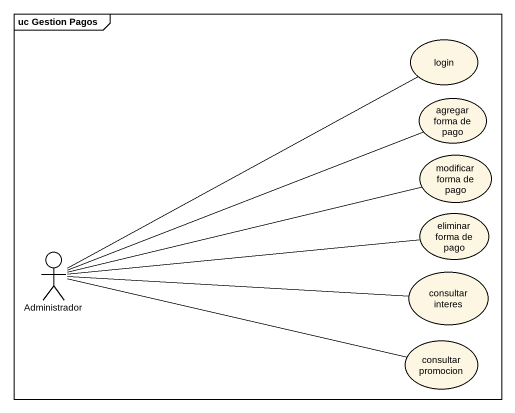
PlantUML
@startuml
mainframe uc Gestion Pagos
usecase login
usecase "agregar forma de pago" as agregar_forma_de_pago
usecase "modificar forma de pago" as modificar_forma_de_pago
usecase "eliminar forma de pago" as eliminar_forma_de_pago
actor Administrador
usecase "consultar interes" as consultar_interes
usecase "consultar promocion" as consultar_promocion
Administrador -right- login
Administrador -right- agregar_forma_de_pago
Administrador -right- modificar_forma_de_pago
Administrador -right- eliminar_forma_de_pago
Administrador -right- consultar_interes
Administrador -right- consultar_promocion
@enduml
